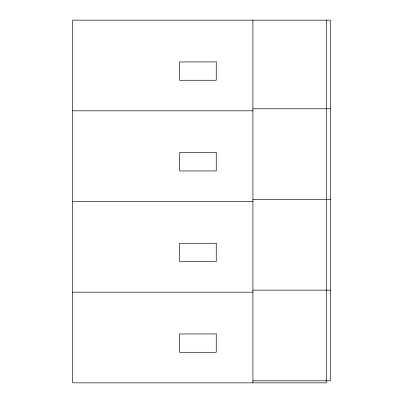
<?xml version="1.0" encoding="UTF-8"?>
<svg xmlns="http://www.w3.org/2000/svg" width="403" height="403" viewBox="0 0 403 403"><rect width="100%" height="100%" fill="white"/><g stroke="black" fill="none" stroke-linecap="round" stroke-linejoin="round"><path stroke-width="0.6" d="M252.918 108.79L330.349 108.79M72.651 110.825L252.918 110.825M252.918 199.465L330.349 199.465M72.651 201.5L252.918 201.5M252.918 290.14L330.349 290.14M72.651 292.175L252.918 292.175M252.918 380.815L330.349 380.815L330.349 20.15L72.651 20.15L72.651 382.85L326.274 382.85L326.274 20.15M252.918 20.15L252.918 382.85M216.245 61.921L179.567 61.921L179.567 80.262L216.245 80.262L216.245 61.921M216.245 152.596L179.567 152.596L179.567 170.937L216.245 170.937L216.245 152.596M216.245 243.271L179.567 243.271L179.567 261.612L216.245 261.612L216.245 243.271M216.245 333.946L179.567 333.946L179.567 352.287L216.245 352.287L216.245 333.946"/></g></svg>
